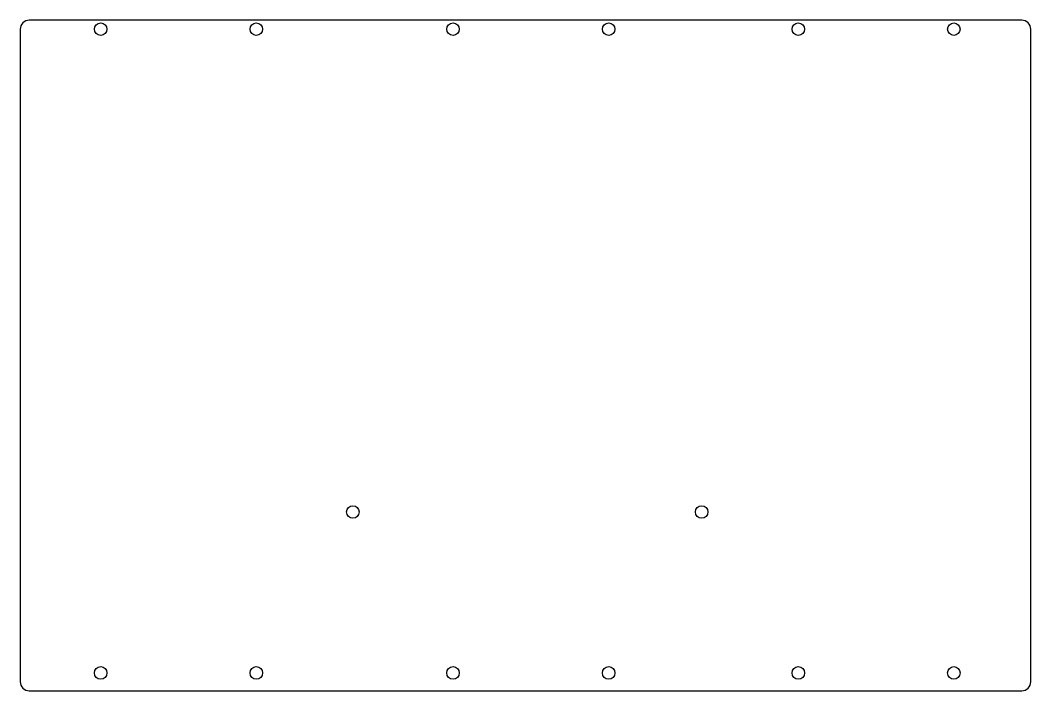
# Model space of a CAD drawing. Header units: millimetres. Extents: x -282 to 282, y -188 to 188.
import ezdxf

# ---------------------------------------------------------------- set-up
doc = ezdxf.new("R2010")
doc.units = ezdxf.units.MM
doc.layers.add('Sketch', color=7, linetype='CONTINUOUS')

msp = doc.modelspace()

# ---------------------------------------------------------------- linework, layer by layer
at = {"layer": 'Sketch'}
for p, q in [((277.5, 187.5), (-277.5, 187.5)), ((-282.5, 182.5), (-282.5, -182.5)), ((282.5, -182.5), (282.5, 182.5)), ((-277.5, -187.5), (277.5, -187.5))]:
    msp.add_line(p, q, dxfattribs=at)
for centre in [(-237.5, 182.5), (-150.5, 182.5), (-40.5, 182.5), (46.5, 182.5), (152.5, 182.5), (239.5, 182.5), (-96.5, -87.5), (98.5, -87.5), (-237.5, -177.5), (-150.5, -177.5), (-40.5, -177.5), (46.5, -177.5), (152.5, -177.5), (239.5, -177.5)]:
    msp.add_circle(centre, 3.5, dxfattribs=at)
for centre, start, end in [((-277.5, 182.5), 90, -180), ((277.5, 182.5), 0, 90), ((-277.5, -182.5), 180, -90), ((277.5, -182.5), -90, 0)]:
    msp.add_arc(centre, 5, start, end, dxfattribs=at)

doc.saveas('drawing.dxf')
